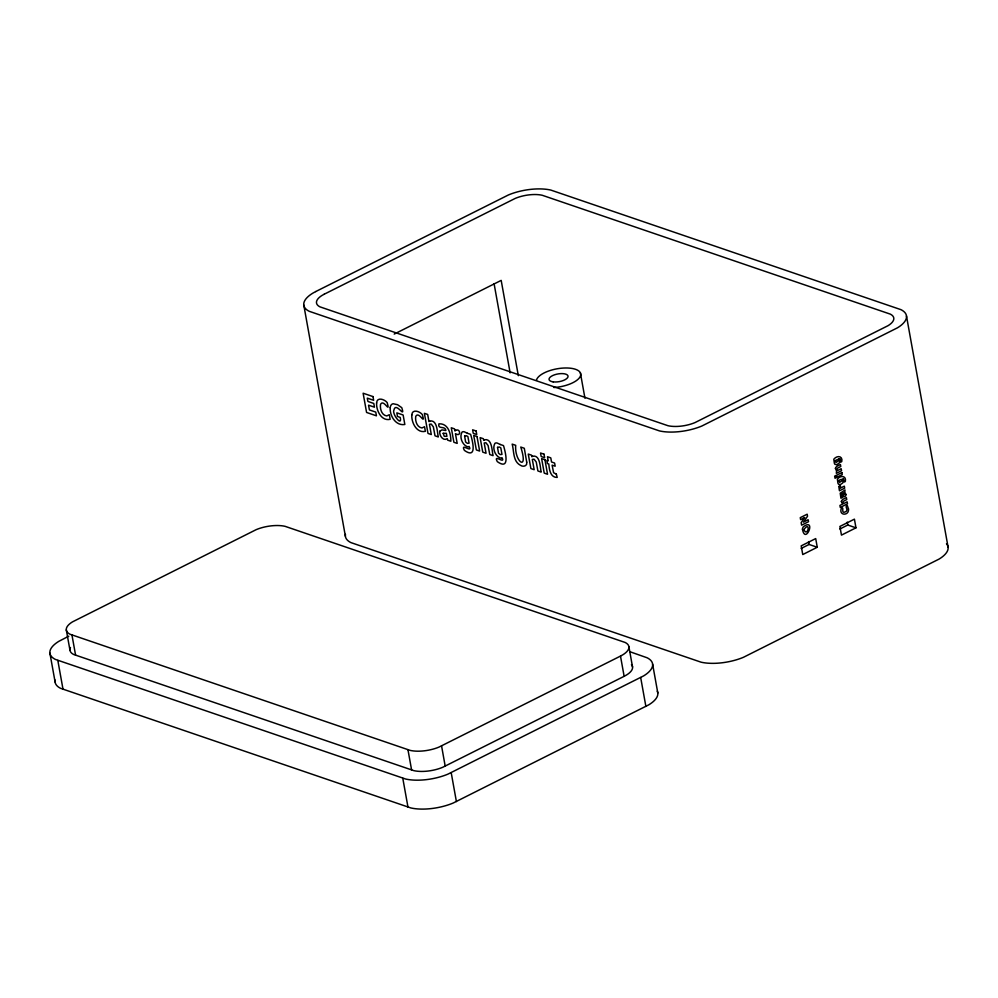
<?xml version="1.0" encoding="UTF-8"?>
<svg xmlns="http://www.w3.org/2000/svg" width="998" height="998" viewBox="0 0 998 998"><rect width="100%" height="100%" fill="white"/><g stroke="black" fill="none" stroke-linecap="round" stroke-linejoin="round"><path stroke-width="1.5" d="M620.494 656.085L622.764 654.825A24.089 9.755 -10.2 0 0 625.16 642.475L285.054 526.32A24.089 9.755 -10.2 0 0 256.212 529.639L72.455 621.891A24.089 9.755 -10.2 0 0 70.072 634.254L410.166 750.396A24.089 9.755 -10.2 0 0 439.02 747.078L620.494 656.085L624.137 676.32L442.663 767.312A24.089 9.755 -10.2 0 1 413.808 770.643L73.715 654.488A24.089 9.755 -10.2 0 1 70.471 647.527M624.137 676.32L626.407 675.06A24.089 9.755 -10.2 0 0 631.447 664.643M68.8 636.175L58.919 641.277A35.379 14.334 -10.2 0 0 55.414 659.429L405.587 779.014A35.379 14.334 -10.2 0 0 447.94 774.136L643.585 675.92A35.379 14.334 -10.2 0 0 647.091 657.769L629.95 651.744M55.177 680.087A35.379 14.334 -10.2 0 0 60.616 688.333L410.789 807.931A35.379 14.334 -10.2 0 0 453.142 803.053L648.787 704.825A35.379 14.334 -10.2 0 0 657.295 691.202M394.21 334.093L501.183 280.388L518.324 375.66M801.157 548.438L809.066 544.459L817.262 547.253L815.703 538.583L801.194 545.869L802.754 554.551L817.262 547.253M839.854 529.002L847.776 525.023L855.972 527.83L854.413 519.147L839.892 526.445L841.464 535.115L855.972 527.83M838.844 458.843C841.688 457.446 839.093 464.095 841.788 461.538C842.948 455.886 837.135 455.1 833.792 459.205L834.316 462.947A3.219 2.37 -71.1 0 0 834.989 464.332L836.823 464.694L838.994 463.234A2.47 1.821 -71.1 0 0 839.642 461.637L839.605 460.39A2.932 2.171 -71.1 0 0 839.031 459.155L838.744 458.893M906.483 316.004L948.1 547.278M847.252 522.141L847.776 525.023M808.555 541.565L809.066 544.459M652.605 664.107L657.807 693.011M640.679 677.517L645.881 706.434M580.387 372.878L584.953 398.239M628.915 646.779L632.545 667.026M494.072 283.632L510.128 372.853M451.196 772.652L456.398 801.556M441.565 745.918L445.195 766.152M407.97 749.785L411.613 770.019M402.78 778.228L407.982 807.133M303.779 304.989L345.395 536.263M71.956 635.027L75.599 655.262M66.317 629.938L69.96 650.172M57.822 660.414L63.024 689.331M49.9 653.091L55.102 681.996M345.47 534.354A35.379 14.334 -10.2 0 0 350.909 542.6L701.083 662.185A35.379 14.334 -10.2 0 0 743.435 657.308L939.081 559.08A35.379 14.334 -10.2 0 0 946.478 543.785M536.425 380.338A22.492 9.107 -10.2 0 1 561.338 368.212A22.492 9.107 -10.2 0 1 580.424 376.084A22.492 9.107 -10.2 0 1 553.84 387.523M376.608 402.98C376.084 410.34 381.398 421.43 390.156 419.31L389.332 414.706L386.75 415.941C381.685 415.243 379.839 408.831 380.525 404.427C383.619 398.214 390.58 414.719 387.149 402.568C384.592 399.275 376.857 396.655 376.608 402.98M411.812 414.993C411.288 422.366 416.603 433.456 425.36 431.323L424.537 426.732L421.954 427.967C416.89 427.256 415.043 420.844 415.729 416.453C418.823 410.24 425.784 426.732 422.354 414.594C419.796 411.301 412.062 408.669 411.812 414.993M467.401 433.269L464.457 431.885A7.51 4.042 63.3 0 0 462.037 432.097C459.255 436.7 461.999 444.347 466.939 446.53A6.849 3.693 63.3 0 0 469.085 446.455C473.015 453.666 459.841 442.064 464.444 450.422C477.506 459.666 472.503 440.704 470.607 434.355L467.401 433.269M500.297 444.497L497.353 443.112A7.51 4.042 63.3 0 0 494.933 443.337C492.151 447.94 494.896 455.587 499.836 457.77A6.849 3.693 63.3 0 0 501.982 457.683C505.911 464.906 492.738 453.292 497.341 461.662C510.39 470.894 505.387 451.932 503.503 445.595L500.297 444.497M390.206 407.671C389.607 415.754 395.67 426.059 404.839 424.487L403.13 414.993L396.83 412.848L397.491 416.478L400.21 417.401C402.468 427.481 391.715 413.871 393.923 410.078C395.869 401.046 405.737 419.821 401.757 407.658L397.503 404.689L393.137 403.753A9.955 5.364 63.3 0 0 390.206 407.671M526.719 462.186C527.63 466.178 522.989 467.276 520.332 465.23C512.797 461.263 514.12 450.959 512.161 444.11L515.704 445.32C514.319 461.837 528.915 472.428 520.769 447.054L524.299 448.264L526.719 462.186M848.512 509.03C849.31 516.003 838.532 515.879 841.289 508.506C844.657 505.4 840.565 514.282 845.206 511.912C849.597 510.539 843.834 506.048 847.302 505.499L848.512 509.03M802.454 529.227C805.473 545.544 816.688 517.164 803.365 526.744A4.054 2.994 -71.1 0 0 802.454 529.227M835.413 468.336L836.549 471.044L836.336 473.326L841.539 470.719L841.177 468.711L837.484 470.569L836.973 469.571L837.572 468.112L840.778 466.465L840.416 464.469L836.574 466.44L835.413 468.336M841.364 501.433L842.499 504.14L839.929 505.437L840.279 507.433L847.489 503.815L847.14 501.819L843.447 503.666L842.923 502.668L843.522 501.221L846.728 499.574L846.366 497.565L842.524 499.536L841.364 501.433M845.93 494.484L845.917 494.921A2.258 1.659 -71.1 0 1 845.493 496.143L843.26 496.904L841.938 493.673L841.364 494.996L842.187 497.59L840.927 498.214L840.229 493.212L845.007 489.993L844.807 492.251L845.93 494.484M835.351 460.589L835.975 462.511L838.233 460.989L837.721 459.404L835.351 460.589M838.931 480.487L839.555 482.408L841.813 480.874L841.289 479.302L838.931 480.487M843.248 480.911L843.223 481.523A2.47 1.821 -71.1 0 1 842.562 483.119L840.403 484.591L838.57 484.217A3.219 2.37 -71.1 0 1 837.883 482.832L837.372 479.09C840.715 474.986 846.529 475.772 845.356 481.423C843.098 484.117 844.458 476.545 842.611 479.052A2.932 2.171 -71.1 0 1 843.173 480.288L843.248 480.911M803.814 529.626C807.906 538.084 811.062 519.808 803.814 529.626M439.869 431.148C438.783 435.003 443.199 441.727 447.304 438.584L447.578 440.118L450.859 441.241C450.971 433.843 448.351 423.214 438.933 423.838C437.398 429.851 445.32 425.348 445.869 430.512L441.952 429.889L439.869 431.148M844.632 494.185L843.709 495.033L842.923 493.199L843.996 492.65L844.632 494.185M464.644 436.126L465.604 441.952L467.388 443.337L469.085 443.174L467.9 436.588L466.403 435.739L464.644 436.126M497.54 447.366L498.501 453.192L500.285 454.577L501.982 454.402L500.796 447.828L499.299 446.979L497.54 447.366M443.187 433.319L444.247 436.276L446.904 436.326L446.356 433.307L443.187 433.319M804.575 517.638L801.157 522.628L801.619 525.16L808.517 521.705L808.168 519.746L803.427 522.129L807.532 516.253L807.17 514.207L800.271 517.663L800.621 519.621L804.575 517.638M455.787 430.275L454.963 431.024L454.577 428.891L451.271 427.755L453.89 442.276L457.196 443.399L455.45 433.681C461.375 437.486 460.515 428.017 455.787 430.275M429.676 421.081L428.978 421.643L427.68 414.444L424.375 413.322L427.992 433.431L431.298 434.554L429.452 424.275L431.211 424.063L433.344 426.857L435.016 435.827L438.322 436.962C437.149 432.758 437.586 419.322 429.676 421.081M484.429 439.781L483.731 440.343L483.431 438.746L480.125 437.611L482.745 452.131L486.051 453.254L484.192 442.975L485.951 442.763L488.097 445.557L489.769 454.527L493.074 455.649C491.902 451.445 492.338 438.022 484.429 439.781M532.558 456.223L531.859 456.785L531.572 455.175L528.254 454.053L530.874 468.561L534.179 469.696L532.321 459.404L534.08 459.192L536.225 461.987L537.897 470.956L541.203 472.091C540.03 467.887 540.467 454.464 532.558 456.223M315.705 291.566L312.798 293.175A35.379 14.334 -10.2 0 0 309.293 311.326L659.466 430.911A35.379 14.334 -10.2 0 0 701.831 426.034L897.464 327.818A35.379 14.334 -10.2 0 0 900.969 309.667L550.796 190.069A35.379 14.334 -10.2 0 0 508.444 194.947L315.705 291.566M324.225 294.21L322.204 295.321A22.492 9.119 -10.2 0 0 319.984 306.86L668.011 425.722A22.492 9.119 -10.2 0 0 694.945 422.616L888.058 325.672A22.492 9.119 -10.2 0 0 890.291 314.121L542.251 195.271A22.492 9.119 -10.2 0 0 515.317 198.365L324.225 294.21M835.925 475.522L834.652 476.158L835.039 478.267L836.299 477.63L835.925 475.522M841.875 472.59L836.673 475.21L837.035 477.206L842.237 474.586L841.875 472.59M840.254 485.465L838.694 486.5A2.819 2.083 -71.1 0 0 839.044 487.56L839.879 488.384L839.118 488.771L839.468 490.779L844.682 488.159L844.32 486.163L840.827 487.91L840.254 485.465M556.36 474.162L553.603 472.715L552.106 465.155L555.175 466.203L554.614 463.047L551.532 461.999L550.784 457.857L547.478 456.722L548.226 460.876L546.879 460.402L547.44 463.559L548.8 464.02C549.237 469.135 550.222 477.605 557.196 477.431L556.36 474.162M476.108 430.986L472.615 429.801L473.252 433.319L476.745 434.517L476.108 430.986M544.01 454.177L540.529 452.992L541.166 456.51L544.646 457.708L544.01 454.177M372.978 396.58L363.122 393.212L366.578 412.448L376.446 415.829L375.772 412.099L369.41 409.929L368.549 405.176L374.462 407.184L373.788 403.466L367.888 401.446L367.289 398.127L373.651 400.298L372.978 396.58M477.019 436.55L473.713 435.427L476.333 449.936L479.639 451.071L477.019 436.55M544.933 459.741L541.627 458.618L544.234 473.127L547.54 474.262L544.933 459.741M553.129 381.86A9.643 3.905 -10.2 0 0 568.024 376.695A9.643 3.905 -10.2 0 0 554.489 374.824A9.643 3.905 -10.2 0 0 553.129 381.86"/></g></svg>
